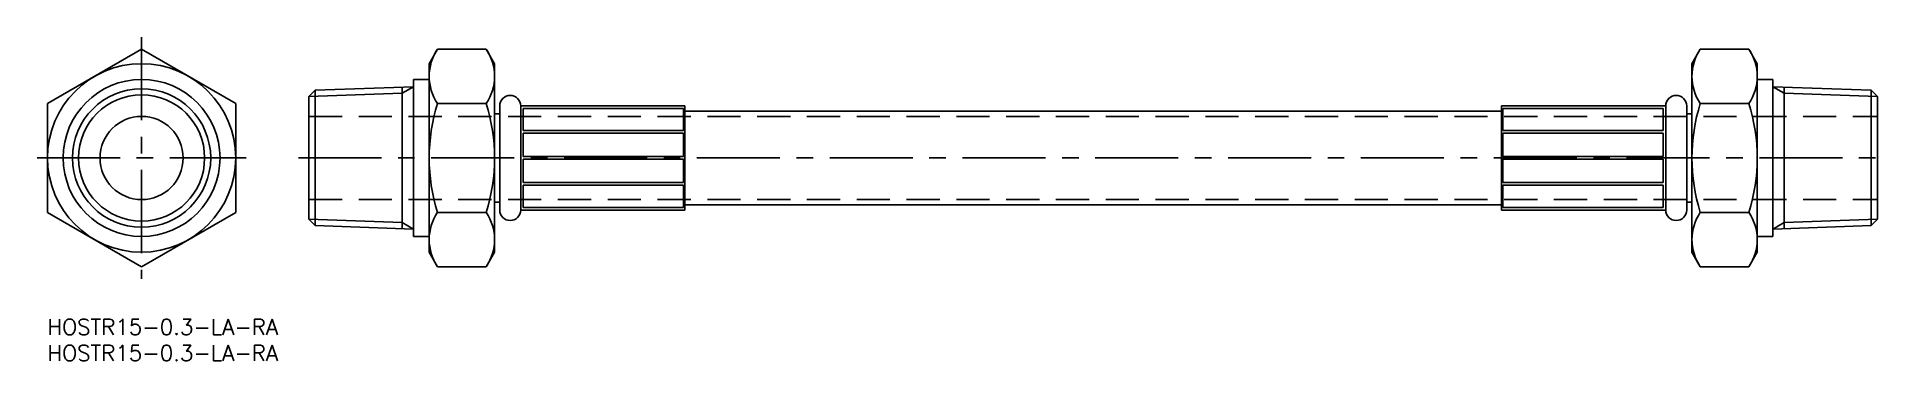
# Model space of a CAD drawing. Extents: x -2 to 352, y -8 to 54.
import ezdxf

# ---------------------------------------------------------------- set-up
doc = ezdxf.new("R2010")
doc.units = 0
doc.header["$LTSCALE"] = 0.5
doc.linetypes.add('CENTER', pattern=[50.8, 31.75, -6.35, 6.35, -6.35])
doc.linetypes.add('DASHED', pattern=[19.05, 12.7, -6.35])
for name, color, linetype in [('MSM_CENTER', 1, 'CENTER'), ('MSM_CONTINUOUS', 7, 'CONTINUOUS'), ('MSM_DASHED', 4, 'DASHED'), ('MSM_NARROW', 5, 'CONTINUOUS'), ('MSM_PART_NUMBER', 7, 'CONTINUOUS')]:
    doc.layers.add(name, color=color, linetype=linetype)
doc.styles.get("Standard").update_dxf_attribs({"font": 'txt.shx', "height": 3, "bigfont": 'bigfont.shx'})

# ---------------------------------------------------------------- blocks, each defined once
blk = doc.blocks.new('*U2')
at = {"layer": 'MSM_PART_NUMBER'}
blk.add_text('HOSTR15-0.3-LA-RA', height=3, dxfattribs=at).set_placement((0, -3))
blk = doc.blocks.new('*U3')
at = {"layer": 'MSM_PART_NUMBER'}
blk.add_text('HOSTR15-0.3-LA-RA', height=3, dxfattribs=at).set_placement((0, -8))

msp = doc.modelspace()

# ---------------------------------------------------------------- linework, layer by layer
at = {"layer": 'MSM_CENTER'}
for p, q in [((18, 53.88), (18, 7.69)), ((-2, 30.78), (38, 30.78)), ((48, 30.78), (352, 30.78))]:
    msp.add_line(p, q, dxfattribs=at)
at = {"layer": 'MSM_CONTINUOUS'}
for p, q in [((18, 51.57), (0, 41.18)), ((36, 41.18), (18, 51.57)), ((73, 48.78), (74.61, 51.57)), ((74.61, 51.57), (83.89, 51.57)), ((85.5, 48.78), (83.89, 51.57)), ((314.5, 48.78), (316.11, 51.57)), ((325.39, 51.57), (316.11, 51.57)), ((327, 48.78), (325.39, 51.57)), ((73, 12.78), (73, 48.78)), ((85.5, 12.78), (85.5, 48.78)), ((314.5, 12.78), (314.5, 48.78)), ((327, 12.78), (327, 48.78)), ((50, 42.51), (51.2, 43.71)), ((50, 42.51), (50, 19.06)), ((70, 44.37), (51.2, 43.71)), ((51.2, 17.85), (51.2, 43.71)), ((67.86, 17.27), (67.86, 44.3)), ((73, 45.78), (70, 45.78)), ((70, 45.78), (70, 15.78)), ((327, 45.78), (330, 45.78)), ((330, 45.78), (330, 15.78)), ((330, 44.37), (348.8, 43.71)), ((332.14, 17.27), (332.14, 44.3)), ((348.8, 17.85), (348.8, 43.71)), ((350, 42.51), (348.8, 43.71)), ((350, 42.51), (350, 19.06)), ((0, 41.18), (0, 20.39)), ((36, 20.39), (36, 41.18)), ((74.61, 41.18), (83.89, 41.18)), ((85.5, 39.23), (86.5, 39.23)), ((86.5, 20.83), (86.5, 40.73)), ((90.5, 40.73), (90.5, 20.83)), ((121.9, 40.73), (90.5, 40.73)), ((121.65, 40.23), (91, 40.23)), ((91, 40.23), (91, 36.01)), ((121.65, 40.23), (121.65, 36.01)), ((121.9, 40.73), (121.9, 20.83)), ((278.1, 39.73), (121.9, 39.73)), ((278.1, 40.73), (309.5, 40.73)), ((278.1, 40.73), (278.1, 20.83)), ((278.35, 40.23), (309, 40.23)), ((278.35, 40.23), (278.35, 36.01)), ((309, 40.23), (309, 36.01)), ((309.5, 40.73), (309.5, 20.83)), ((313.5, 20.83), (313.5, 40.73)), ((314.5, 39.23), (313.5, 39.23)), ((325.39, 41.18), (316.11, 41.18)), ((121.65, 36.01), (91, 36.01)), ((91, 35.51), (121.65, 35.51)), ((91, 35.51), (91, 31.03)), ((121.65, 35.51), (121.65, 31.03)), ((278.35, 36.01), (309, 36.01)), ((278.35, 35.51), (278.35, 31.03)), ((309, 35.51), (278.35, 35.51)), ((309, 35.51), (309, 31.03)), ((121.65, 31.03), (91, 31.03)), ((91, 30.53), (121.65, 30.53)), ((91, 26.06), (91, 30.53)), ((121.65, 26.06), (121.65, 30.53)), ((278.35, 31.03), (309, 31.03)), ((278.35, 26.06), (278.35, 30.53)), ((309, 30.53), (278.35, 30.53)), ((309, 26.06), (309, 30.53)), ((91, 26.06), (121.65, 26.06)), ((121.65, 25.56), (91, 25.56)), ((91, 21.33), (91, 25.56)), ((121.65, 21.33), (121.65, 25.56)), ((309, 26.06), (278.35, 26.06)), ((278.35, 21.33), (278.35, 25.56)), ((278.35, 25.56), (309, 25.56)), ((309, 21.33), (309, 25.56)), ((85.5, 22.33), (86.5, 22.33)), ((121.65, 21.33), (91, 21.33)), ((121.9, 21.83), (278.1, 21.83)), ((278.35, 21.33), (309, 21.33)), ((314.5, 22.33), (313.5, 22.33)), ((0, 20.39), (18, 10)), ((4.5, 17.79), (4.5, 17.79)), ((18, 10), (36, 20.39)), ((50, 19.06), (51.2, 17.85)), ((70, 17.2), (51.2, 17.85)), ((74.61, 20.39), (83.89, 20.39)), ((121.9, 20.83), (90.5, 20.83)), ((278.1, 20.83), (309.5, 20.83)), ((325.39, 20.39), (316.11, 20.39)), ((330, 17.2), (348.8, 17.85)), ((350, 19.06), (348.8, 17.85)), ((9, 15.2), (9, 15.2)), ((70, 15.78), (73, 15.78)), ((330, 15.78), (327, 15.78)), ((73, 12.78), (74.61, 10)), ((85.5, 12.78), (83.89, 10)), ((314.5, 12.78), (316.11, 10)), ((327, 12.78), (325.39, 10)), ((74.61, 10), (83.89, 10)), ((325.39, 10), (316.11, 10))]:
    msp.add_line(p, q, dxfattribs=at)
for radius in [18, 15, 13.22, 7.95]:
    msp.add_circle((18, 30.78), radius, dxfattribs=at)
for centre, radius, start, end in [((82.2, 46.37), 9.2, 145.6158, 214.3843), ((76.3, 46.37), 9.2, 325.6157, 34.3842), ((323.7, 46.37), 9.2, 145.6158, 214.3843), ((317.8, 46.37), 9.2, 325.6157, 34.3842), ((88.5, 40.73), 2, 0, 180), ((311.5, 40.73), 2, 0, 180), ((107.39, 30.78), 34.39, 162.412, 197.588), ((51.11, 30.78), 34.39, 342.412, 17.588), ((348.89, 30.78), 34.39, 162.412, 197.588), ((292.61, 30.78), 34.39, 342.412, 17.588), ((82.2, 15.2), 9.2, 145.6157, 214.3842), ((76.3, 15.2), 9.2, 325.6158, 34.3843), ((88.5, 20.83), 2, 180, 0), ((311.5, 20.83), 2, 180, 0), ((323.7, 15.2), 9.2, 145.6157, 214.3842), ((317.8, 15.2), 9.2, 325.6158, 34.3843)]:
    msp.add_arc(centre, radius, start, end, dxfattribs=at)
at = {"layer": 'MSM_DASHED'}
for p, q in [((50, 38.73), (350, 38.73)), ((50, 22.83), (350, 22.83))]:
    msp.add_line(p, q, dxfattribs=at)
at = {"layer": 'MSM_NARROW'}
for p, q in [((67.86, 43.13), (50, 42.51)), ((70, 44.37), (67.86, 43.13)), ((330, 44.37), (332.14, 43.13)), ((332.14, 43.13), (350, 42.51)), ((67.86, 18.44), (50, 19.06)), ((70, 17.2), (67.86, 18.44)), ((330, 17.2), (332.14, 18.44)), ((332.14, 18.44), (350, 19.06))]:
    msp.add_line(p, q, dxfattribs=at)
msp.add_circle((18, 30.78), 12.06, dxfattribs=at)

# ---------------------------------------------------------------- block references
at = {"layer": 'MSM_CONTINUOUS'}
for name in ['*U2', '*U3']:
    msp.add_blockref(name, (0, 0), dxfattribs=at)

doc.saveas('drawing.dxf')
